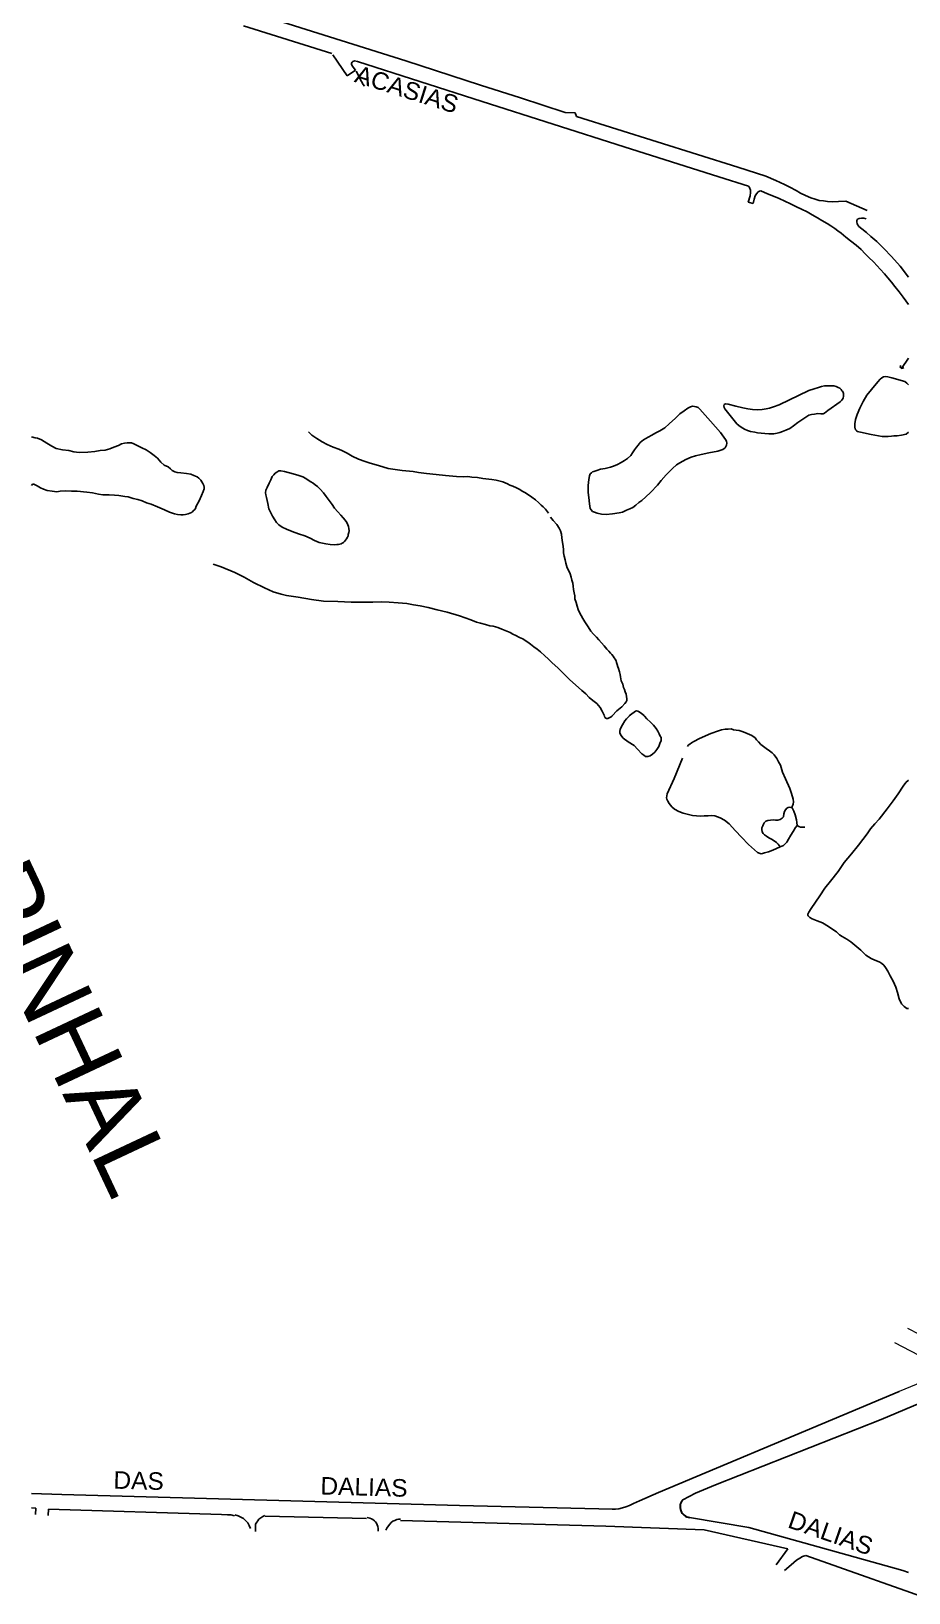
# Model space of a CAD drawing. Header units: millimetres. Extents: x 583 to 26013, y 350 to 21391.
# Drawn here: x 11091 to 11591, y 15884 to 16774 of the extents above; entities that cross this region are included whole.
import ezdxf

# ---------------------------------------------------------------- set-up
doc = ezdxf.new("R2010")
doc.units = ezdxf.units.MM
for name, color, linetype in [('105-QUADRAS_ESTRADAS', 80, 'Continuous'), ('110-CERCA_DE_ARAME', 10, 'Continuous'), ('145-', 130, 'Continuous'), ('RIOS', 140, 'Continuous')]:
    doc.layers.add(name, color=color, linetype=linetype)
doc.styles.add('EU', font='arial.ttf', dxfattribs={"height": 10})

msp = doc.modelspace()

# ---------------------------------------------------------------- linework, layer by layer
at = {"color": 0, "linetype": 'Continuous', "lineweight": 20}
for p, q in [((11613.77806, 16010.42658), (11583.20738, 16026.58545)), ((11626.79798, 16015.86613), (11590.65323, 16034.70193))]:
    msp.add_line(p, q, dxfattribs=at)
at = {"color": 0, "linetype": 'Continuous', "lineweight": 30}
msp.add_arc((11466.89984, 15932.9908), 6.01683, 138.18469799, 264.42686926, dxfattribs=at)
at = {"layer": '105-QUADRAS_ESTRADAS', "color": 0, "linetype": 'Continuous'}
for p, q in [((11271.11551, 16749.00241), (11263.01551, 16760.80241)), ((11274.01551, 16756.70241), (11273.71551, 16756.20241)), ((11274.41551, 16757.10241), (11274.01551, 16756.70241)), ((11274.91551, 16757.30241), (11274.41551, 16757.10241)), ((11275.31551, 16757.50241), (11274.91551, 16757.30241)), ((11277.01551, 16757.10241), (11275.31551, 16757.50241)), ((11275.91551, 16752.10241), (11271.11551, 16749.00241)), ((11273.71551, 16755.50241), (11273.71551, 16756.20241)), ((11274.11551, 16754.70241), (11273.71551, 16755.50241)), ((11275.91551, 16752.10241), (11274.11551, 16754.70241)), ((11279.41551, 16745.60241), (11276.31551, 16751.50241)), ((11280.21551, 16743.90241), (11279.41551, 16745.60241)), ((11281.01551, 16743.00241), (11280.21551, 16743.90241)), ((11369.91551, 16736.40241), (11347.21551, 16743.60241)), ((11395.41551, 16728.00241), (11369.91551, 16736.40241)), ((11401.01551, 16727.90241), (11395.41551, 16728.00241)), ((11401.91551, 16725.80241), (11401.01551, 16727.90241)), ((11483.01551, 16691.40241), (11428.91551, 16708.50241)), ((11499.81551, 16686.00241), (11483.01551, 16691.40241)), ((11500.51551, 16685.20241), (11499.81551, 16686.00241)), ((11501.01551, 16683.70241), (11500.51551, 16685.20241)), ((11500.71551, 16680.40241), (11499.71551, 16676.80241)), ((11502.51551, 16676.10241), (11499.71551, 16676.80241)), ((11501.01551, 16682.30241), (11500.71551, 16680.40241)), ((11501.01551, 16683.70241), (11501.01551, 16682.30241)), ((11503.01551, 16678.60241), (11502.51551, 16676.10241)), ((11503.71551, 16680.50241), (11503.01551, 16678.60241)), ((11504.41551, 16681.70241), (11503.71551, 16680.50241)), ((11505.31551, 16682.80241), (11504.41551, 16681.70241)), ((11506.11551, 16683.20241), (11505.31551, 16682.80241)), ((11506.81551, 16683.30241), (11506.11551, 16683.20241)), ((11733.81551, 16049.90241), (11575.41551, 15982.70241)), ((11093.81551, 15932.30241), (11091.21551, 15932.40241)), ((11091.21551, 15932.00241), (11091.21551, 15932.00241)), ((11093.81551, 15932.30241), (11093.61945, 15928.66018)), ((11101.01551, 15931.70241), (11100.72389, 15928.07218)), ((11199.51551, 15928.60241), (11101.01551, 15931.70241)), ((11202.91551, 15928.50241), (11199.51551, 15928.60241)), ((11204.81551, 15928.40241), (11202.91551, 15928.50241)), ((11207.01551, 15927.90241), (11204.81551, 15928.40241)), ((11209.01551, 15927.90241), (11207.21551, 15928.50241)), ((11210.61551, 15927.20241), (11209.01551, 15927.90241)), ((11212.01551, 15926.30241), (11210.61551, 15927.20241)), ((11213.21551, 15925.20241), (11212.01551, 15926.30241)), ((11214.51551, 15923.80241), (11213.21551, 15925.20241)), ((11215.31551, 15922.40241), (11214.51551, 15923.80241)), ((11216.01551, 15920.70241), (11215.31551, 15922.40241)), ((11219.01551, 15923.10241), (11218.91551, 15921.60241)), ((11218.91551, 15920.30241), (11218.91551, 15921.60241)), ((11219.01551, 15919.00241), (11218.91551, 15920.30241)), ((11219.71551, 15924.20241), (11219.01551, 15923.10241)), ((11220.21551, 15925.00241), (11219.71551, 15924.20241)), ((11220.91551, 15926.00241), (11220.21551, 15925.00241)), ((11221.91551, 15926.80241), (11220.91551, 15926.00241)), ((11223.11551, 15927.50241), (11221.91551, 15926.80241)), ((11224.21551, 15928.10241), (11223.11551, 15927.50241)), ((11282.11551, 15926.40241), (11224.41551, 15927.60241)), ((11284.01551, 15926.50241), (11282.51551, 15926.90241)), ((11285.11551, 15926.20241), (11284.01551, 15926.50241)), ((11285.81551, 15925.80241), (11285.11551, 15926.20241)), ((11286.71551, 15925.10241), (11285.81551, 15925.80241)), ((11287.31551, 15924.40241), (11286.71551, 15925.10241)), ((11287.91551, 15923.70241), (11287.31551, 15924.40241)), ((11288.31551, 15922.80241), (11287.91551, 15923.70241)), ((11288.71551, 15921.70241), (11288.31551, 15922.80241)), ((11288.91551, 15920.60241), (11288.71551, 15921.70241)), ((11288.91551, 15920.60241), (11288.81551, 15919.10241)), ((11293.81551, 15920.80241), (11293.11551, 15919.60241)), ((11294.71551, 15922.10241), (11293.81551, 15920.80241)), ((11295.51551, 15923.20241), (11294.71551, 15922.10241)), ((11296.31551, 15924.10241), (11295.51551, 15923.20241)), ((11297.21551, 15924.80241), (11296.31551, 15924.10241)), ((11298.31551, 15925.30241), (11297.21551, 15924.80241)), ((11299.41551, 15925.70241), (11298.31551, 15925.30241)), ((11300.51551, 15925.90241), (11299.41551, 15925.70241)), ((11301.61551, 15926.00241), (11300.51551, 15925.90241)), ((11418.51551, 15921.90241), (11301.61551, 15925.20241)), ((11527.11551, 15902.50241), (11524.21551, 15900.00241)), ((11529.01551, 15903.80241), (11527.11551, 15902.50241)), ((11530.61551, 15904.60241), (11529.01551, 15903.80241)), ((11532.51551, 15905.20241), (11530.61551, 15904.60241)), ((11630.71551, 15870.60241), (11532.51551, 15905.20241)), ((11524.21551, 15900.00241), (11520.41551, 15896.70241))]:
    msp.add_line(p, q, dxfattribs=at)
at = {"layer": '105-QUADRAS_ESTRADAS', "color": 0, "linetype": 'Continuous', "lineweight": 20}
msp.add_line((11613.77806, 16010.42658), (11585.71551, 15998.70241), dxfattribs=at)
at = {"layer": '110-CERCA_DE_ARAME', "color": 0, "linetype": 'Continuous'}
for p, q in [((11262.51551, 16761.60241), (11212.11551, 16777.40241)), ((11304.61551, 16757.40241), (11224.31551, 16782.80241)), ((11348.11551, 16734.30241), (11277.01551, 16757.10241)), ((11347.21551, 16743.60241), (11304.61551, 16757.40241)), ((11428.91551, 16708.50241), (11348.11551, 16734.30241)), ((11493.81551, 16696.80241), (11401.91551, 16725.80241)), ((11509.71551, 16691.70241), (11493.81551, 16696.80241)), ((11515.51551, 16689.20241), (11509.71551, 16691.70241)), ((11520.31551, 16686.90241), (11515.51551, 16689.20241)), ((11523.41551, 16685.50241), (11520.31551, 16686.90241)), ((11527.01551, 16683.60241), (11523.41551, 16685.50241)), ((11510.71551, 16681.60241), (11506.81551, 16683.30241)), ((11514.11551, 16680.30241), (11510.71551, 16681.60241)), ((11517.41551, 16678.90241), (11514.11551, 16680.30241)), ((11520.61551, 16677.40241), (11517.41551, 16678.90241)), ((11523.81551, 16675.90241), (11520.61551, 16677.40241)), ((11529.51551, 16682.10241), (11527.01551, 16683.60241)), ((11532.31551, 16680.60241), (11529.51551, 16682.10241)), ((11535.41551, 16679.30241), (11532.31551, 16680.60241)), ((11537.81551, 16678.50241), (11535.41551, 16679.30241)), ((11540.21551, 16677.90241), (11537.81551, 16678.50241)), ((11542.61551, 16677.60241), (11540.21551, 16677.90241)), ((11544.91551, 16677.20241), (11542.61551, 16677.60241)), ((11547.81551, 16677.10241), (11544.91551, 16677.20241)), ((11551.21551, 16677.20241), (11547.81551, 16677.10241)), ((11555.31551, 16677.40241), (11551.21551, 16677.20241)), ((11567.41551, 16672.10241), (11555.31551, 16677.40241)), ((11527.21551, 16674.30241), (11523.81551, 16675.90241)), ((11530.11551, 16672.90241), (11527.21551, 16674.30241)), ((11533.21551, 16671.30241), (11530.11551, 16672.90241)), ((11536.21551, 16669.70241), (11533.21551, 16671.30241)), ((11539.11551, 16668.00241), (11536.21551, 16669.70241)), ((11541.71551, 16666.40241), (11539.11551, 16668.00241)), ((11562.91551, 16667.50241), (11561.91551, 16667.10241)), ((11564.31551, 16667.80241), (11562.91551, 16667.50241)), ((11565.61551, 16667.80241), (11564.31551, 16667.80241)), ((11566.91551, 16667.40241), (11565.61551, 16667.80241)), ((11544.61551, 16664.70241), (11541.71551, 16666.40241)), ((11546.71551, 16663.40241), (11544.61551, 16664.70241)), ((11549.01551, 16661.90241), (11546.71551, 16663.40241)), ((11550.81551, 16660.50241), (11549.01551, 16661.90241)), ((11552.61551, 16659.20241), (11550.81551, 16660.50241)), ((11555.31551, 16657.00241), (11552.61551, 16659.20241)), ((11561.91551, 16667.10241), (11561.51551, 16666.50241)), ((11561.51551, 16665.60241), (11561.51551, 16666.50241)), ((11561.81551, 16664.50241), (11561.51551, 16665.60241)), ((11562.71551, 16663.10241), (11561.81551, 16664.50241)), ((11564.41551, 16661.60241), (11562.71551, 16663.10241)), ((11567.01551, 16659.50241), (11564.41551, 16661.60241)), ((11569.51551, 16657.40241), (11567.01551, 16659.50241)), ((11558.01551, 16654.90241), (11555.31551, 16657.00241)), ((11561.11551, 16652.30241), (11558.01551, 16654.90241)), ((11564.01551, 16649.80241), (11561.11551, 16652.30241)), ((11566.41551, 16647.50241), (11564.01551, 16649.80241)), ((11572.91551, 16654.40241), (11569.51551, 16657.40241)), ((11576.91551, 16650.50241), (11572.91551, 16654.40241)), ((11581.31551, 16645.90241), (11576.91551, 16650.50241)), ((11568.41551, 16645.40241), (11566.41551, 16647.50241)), ((11571.01551, 16642.80241), (11568.41551, 16645.40241)), ((11573.21551, 16640.50241), (11571.01551, 16642.80241)), ((11586.21551, 16640.30241), (11581.31551, 16645.90241)), ((11574.91551, 16638.70241), (11573.21551, 16640.50241)), ((11577.31551, 16636.00241), (11574.91551, 16638.70241)), ((11579.21551, 16633.80241), (11577.31551, 16636.00241)), ((11581.41551, 16631.30241), (11579.21551, 16633.80241)), ((11591.11551, 16634.20241), (11586.21551, 16640.30241)), ((11583.31551, 16628.80241), (11581.41551, 16631.30241)), ((11585.71551, 16625.80241), (11583.31551, 16628.80241)), ((11588.01551, 16622.80241), (11585.71551, 16625.80241)), ((11591.11551, 16618.60241), (11588.01551, 16622.80241)), ((11585.71551, 15998.70241), (11553.61551, 15985.30241)), ((11553.61551, 15985.30241), (11448.61551, 15941.20241)), ((11575.41551, 15982.70241), (11481.11551, 15945.50241)), ((11108.61551, 15940.10241), (11091.21551, 15940.60241)), ((11335.21551, 15933.80241), (11108.61551, 15940.10241)), ((11448.61551, 15941.20241), (11437.81551, 15936.50241)), ((11469.71551, 15940.70241), (11462.41551, 15937.00241)), ((11481.11551, 15945.50241), (11469.71551, 15940.70241)), ((11414.61551, 15931.90241), (11335.21551, 15933.80241)), ((11422.21551, 15931.60241), (11414.61551, 15931.90241)), ((11424.11551, 15931.70241), (11422.21551, 15931.60241)), ((11425.91551, 15931.90241), (11424.11551, 15931.70241)), ((11428.01551, 15932.40241), (11425.91551, 15931.90241)), ((11429.91551, 15933.00241), (11428.01551, 15932.40241)), ((11432.01551, 15933.80241), (11429.91551, 15933.00241)), ((11434.41551, 15934.90241), (11432.01551, 15933.80241)), ((11437.81551, 15936.50241), (11434.41551, 15934.90241)), ((11474.61551, 15919.80241), (11418.51551, 15921.90241)), ((11500.11551, 15921.30241), (11466.31551, 15927.00241)), ((11522.31551, 15909.00241), (11474.61551, 15919.80241)), ((11555.91551, 15905.60241), (11500.11551, 15921.30241)), ((11522.31551, 15909.00241), (11515.59794, 15900.0217)), ((11587.71551, 15896.70241), (11555.91551, 15905.60241)), ((11591.11551, 15895.50241), (11587.71551, 15896.70241))]:
    msp.add_line(p, q, dxfattribs=at)
at = {"layer": '145-', "color": 0, "linetype": 'Continuous'}
for p, q in [((11591.11551, 16588.00241), (11587.11551, 16582.00241)), ((11586.71551, 16583.80241), (11586.31551, 16583.20241)), ((11586.51551, 16582.60241), (11586.31551, 16583.20241)), ((11587.11551, 16582.00241), (11586.51551, 16582.60241)), ((11587.81551, 16582.20241), (11587.11551, 16582.00241)), ((11588.41551, 16582.70241), (11587.81551, 16582.20241)), ((11534.31551, 16569.50241), (11517.31551, 16561.30241)), ((11537.31551, 16570.40241), (11534.31551, 16569.50241)), ((11539.81551, 16571.20241), (11537.31551, 16570.40241)), ((11541.51551, 16571.80241), (11539.81551, 16571.20241)), ((11543.11551, 16572.10241), (11541.51551, 16571.80241)), ((11545.11551, 16572.20241), (11543.11551, 16572.10241)), ((11547.01551, 16572.10241), (11545.11551, 16572.20241)), ((11548.51551, 16572.10241), (11547.01551, 16572.10241)), ((11549.81551, 16571.80241), (11548.51551, 16572.10241)), ((11551.01551, 16571.30241), (11549.81551, 16571.80241)), ((11551.91551, 16570.80241), (11551.01551, 16571.30241)), ((11552.61551, 16570.10241), (11551.91551, 16570.80241)), ((11553.11551, 16569.40241), (11552.61551, 16570.10241)), ((11553.51551, 16568.90241), (11553.11551, 16569.40241)), ((11569.91551, 16570.10241), (11567.31551, 16566.80241)), ((11573.61551, 16574.50241), (11569.91551, 16570.10241)), ((11574.91551, 16576.00241), (11573.61551, 16574.50241)), ((11575.81551, 16576.80241), (11574.91551, 16576.00241)), ((11576.71551, 16577.20241), (11575.81551, 16576.80241)), ((11578.01551, 16577.40241), (11576.71551, 16577.20241)), ((11579.21551, 16577.20241), (11578.01551, 16577.40241)), ((11581.51551, 16576.70241), (11579.21551, 16577.20241)), ((11588.91551, 16574.60241), (11581.51551, 16576.70241)), ((11590.11551, 16573.70241), (11588.91551, 16574.60241)), ((11591.11551, 16572.80241), (11590.11551, 16573.70241)), ((11468.01551, 16560.50241), (11466.71551, 16560.20241)), ((11469.01551, 16560.40241), (11468.01551, 16560.50241)), ((11485.91551, 16561.50241), (11485.81551, 16560.80241)), ((11485.91551, 16559.90241), (11485.81551, 16560.80241)), ((11486.31551, 16561.80241), (11485.91551, 16561.50241)), ((11487.01551, 16561.90241), (11486.31551, 16561.80241)), ((11488.21551, 16561.80241), (11487.01551, 16561.90241)), ((11492.71551, 16560.50241), (11488.21551, 16561.80241)), ((11496.71551, 16559.60241), (11492.71551, 16560.50241)), ((11517.31551, 16561.30241), (11514.01551, 16560.10241)), ((11552.01551, 16563.10241), (11545.11551, 16558.10241)), ((11552.81551, 16563.80241), (11552.01551, 16563.10241)), ((11553.41551, 16564.50241), (11552.81551, 16563.80241)), ((11553.81551, 16565.20241), (11553.41551, 16564.50241)), ((11553.71551, 16568.30241), (11553.51551, 16568.90241)), ((11554.01551, 16567.70241), (11553.71551, 16568.30241)), ((11554.01551, 16566.20241), (11553.81551, 16565.20241)), ((11554.01551, 16566.20241), (11554.01551, 16567.70241)), ((11565.21551, 16563.30241), (11563.21551, 16559.50241)), ((11567.31551, 16566.80241), (11565.21551, 16563.30241)), ((11458.31551, 16553.70241), (11454.71551, 16550.50241)), ((11460.81551, 16556.20241), (11458.31551, 16553.70241)), ((11463.11551, 16557.90241), (11460.81551, 16556.20241)), ((11465.21551, 16559.50241), (11463.11551, 16557.90241)), ((11466.71551, 16560.20241), (11465.21551, 16559.50241)), ((11470.01551, 16560.20241), (11469.01551, 16560.40241)), ((11471.11551, 16559.80241), (11470.01551, 16560.20241)), ((11472.21551, 16558.90241), (11471.11551, 16559.80241)), ((11478.11551, 16552.00241), (11472.21551, 16558.90241)), ((11483.81551, 16545.60241), (11478.11551, 16552.00241)), ((11486.41551, 16559.10241), (11485.91551, 16559.90241)), ((11493.21551, 16550.40241), (11486.41551, 16559.10241)), ((11499.51551, 16559.00241), (11496.71551, 16559.60241)), ((11502.21551, 16558.60241), (11499.51551, 16559.00241)), ((11504.81551, 16558.50241), (11502.21551, 16558.60241)), ((11507.61551, 16558.70241), (11504.81551, 16558.50241)), ((11509.91551, 16559.00241), (11507.61551, 16558.70241)), ((11511.81551, 16559.40241), (11509.91551, 16559.00241)), ((11514.01551, 16560.10241), (11511.81551, 16559.40241)), ((11532.01551, 16553.90241), (11528.01551, 16551.20241)), ((11534.31551, 16555.40241), (11532.01551, 16553.90241)), ((11535.71551, 16555.80241), (11534.31551, 16555.40241)), ((11537.41551, 16556.10241), (11535.71551, 16555.80241)), ((11539.31551, 16556.30241), (11537.41551, 16556.10241)), ((11541.11551, 16556.20241), (11539.31551, 16556.30241)), ((11542.41551, 16556.20241), (11541.11551, 16556.20241)), ((11543.21551, 16556.60241), (11542.41551, 16556.20241)), ((11545.11551, 16558.10241), (11543.21551, 16556.60241)), ((11560.81551, 16552.90241), (11560.41551, 16550.50241)), ((11561.71551, 16555.80241), (11560.81551, 16552.90241)), ((11563.21551, 16559.50241), (11561.71551, 16555.80241)), ((11091.21551, 16543.10241), (11091.21551, 16543.10241)), ((11093.31551, 16542.50241), (11091.21551, 16543.00241)), ((11251.11551, 16544.00241), (11249.11551, 16545.90241)), ((11253.81551, 16542.20241), (11251.11551, 16544.00241)), ((11442.61551, 16542.80241), (11440.11551, 16541.30241)), ((11444.81551, 16544.00241), (11442.61551, 16542.80241)), ((11447.01551, 16545.40241), (11444.81551, 16544.00241)), ((11449.41551, 16546.50241), (11447.01551, 16545.40241)), ((11452.21551, 16548.20241), (11449.41551, 16546.50241)), ((11454.71551, 16550.50241), (11452.21551, 16548.20241)), ((11486.81551, 16541.50241), (11483.81551, 16545.60241)), ((11494.31551, 16549.50241), (11493.21551, 16550.40241)), ((11495.71551, 16548.50241), (11494.31551, 16549.50241)), ((11497.51551, 16547.40241), (11495.71551, 16548.50241)), ((11499.21551, 16546.70241), (11497.51551, 16547.40241)), ((11500.91551, 16546.10241), (11499.21551, 16546.70241)), ((11503.41551, 16545.80241), (11500.91551, 16546.10241)), ((11505.01551, 16545.30241), (11503.41551, 16545.80241)), ((11507.11551, 16545.20241), (11505.01551, 16545.30241)), ((11509.21551, 16544.90241), (11507.11551, 16545.20241)), ((11511.51551, 16544.70241), (11509.21551, 16544.90241)), ((11514.31551, 16544.80241), (11511.51551, 16544.70241)), ((11516.21551, 16545.10241), (11514.31551, 16544.80241)), ((11517.71551, 16545.60241), (11516.21551, 16545.10241)), ((11519.21551, 16546.10241), (11517.71551, 16545.60241)), ((11521.11551, 16546.80241), (11519.21551, 16546.10241)), ((11523.31551, 16547.90241), (11521.11551, 16546.80241)), ((11525.41551, 16549.30241), (11523.31551, 16547.90241)), ((11528.01551, 16551.20241), (11525.41551, 16549.30241)), ((11560.41551, 16548.70241), (11560.41551, 16550.50241)), ((11560.61551, 16547.40241), (11560.41551, 16548.70241)), ((11561.11551, 16546.80241), (11560.61551, 16547.40241)), ((11561.81551, 16546.20241), (11561.11551, 16546.80241)), ((11563.61551, 16545.70241), (11561.81551, 16546.20241)), ((11569.81551, 16544.40241), (11563.61551, 16545.70241)), ((11576.01551, 16543.30241), (11569.81551, 16544.40241)), ((11579.41551, 16543.20241), (11576.01551, 16543.30241)), ((11581.41551, 16543.50241), (11579.41551, 16543.20241)), ((11582.71551, 16543.70241), (11581.41551, 16543.50241)), ((11584.51551, 16543.70241), (11582.71551, 16543.70241)), ((11587.11551, 16544.10241), (11584.51551, 16543.70241)), ((11589.61551, 16544.60241), (11587.11551, 16544.10241)), ((11591.11551, 16545.70241), (11589.61551, 16544.60241)), ((11094.81551, 16542.40241), (11093.31551, 16542.50241)), ((11096.91551, 16541.30241), (11094.81551, 16542.40241)), ((11100.01551, 16539.50241), (11096.91551, 16541.30241)), ((11102.81551, 16537.70241), (11100.01551, 16539.50241)), ((11105.31551, 16536.50241), (11102.81551, 16537.70241)), ((11108.91551, 16535.70241), (11105.31551, 16536.50241)), ((11112.51551, 16535.20241), (11108.91551, 16535.70241)), ((11115.51551, 16534.50241), (11112.51551, 16535.20241)), ((11118.51551, 16534.20241), (11115.51551, 16534.50241)), ((11123.41551, 16534.40241), (11118.51551, 16534.20241)), ((11127.41551, 16534.80241), (11123.41551, 16534.40241)), ((11130.51551, 16535.20241), (11127.41551, 16534.80241)), ((11133.21551, 16535.50241), (11130.51551, 16535.20241)), ((11136.01551, 16536.30241), (11133.21551, 16535.50241)), ((11138.31551, 16537.20241), (11136.01551, 16536.30241)), ((11140.81551, 16538.20241), (11138.31551, 16537.20241)), ((11142.61551, 16539.00241), (11140.81551, 16538.20241)), ((11144.21551, 16539.40241), (11142.61551, 16539.00241)), ((11145.81551, 16539.60241), (11144.21551, 16539.40241)), ((11145.81551, 16539.60241), (11148.21551, 16539.60241)), ((11149.61551, 16539.00241), (11148.21551, 16539.60241)), ((11151.21551, 16538.40241), (11149.61551, 16539.00241)), ((11154.21551, 16536.90241), (11151.21551, 16538.40241)), ((11156.71551, 16535.70241), (11154.21551, 16536.90241)), ((11158.91551, 16534.20241), (11156.71551, 16535.70241)), ((11161.11551, 16532.50241), (11158.91551, 16534.20241)), ((11256.91551, 16540.30241), (11253.81551, 16542.20241)), ((11259.71551, 16538.70241), (11256.91551, 16540.30241)), ((11263.11551, 16537.20241), (11259.71551, 16538.70241)), ((11266.41551, 16536.10241), (11263.11551, 16537.20241)), ((11268.51551, 16535.10241), (11266.41551, 16536.10241)), ((11271.11551, 16533.70241), (11268.51551, 16535.10241)), ((11274.01551, 16532.10241), (11271.11551, 16533.70241)), ((11433.81551, 16533.90241), (11432.71551, 16532.40241)), ((11434.91551, 16535.70241), (11433.81551, 16533.90241)), ((11436.01551, 16537.20241), (11434.91551, 16535.70241)), ((11437.01551, 16538.40241), (11436.01551, 16537.20241)), ((11438.21551, 16539.80241), (11437.01551, 16538.40241)), ((11440.11551, 16541.30241), (11438.21551, 16539.80241)), ((11477.31551, 16533.90241), (11472.91551, 16533.00241)), ((11482.41551, 16535.00241), (11477.31551, 16533.90241)), ((11484.11551, 16535.40241), (11482.41551, 16535.00241)), ((11485.31551, 16535.80241), (11484.11551, 16535.40241)), ((11485.91551, 16536.40241), (11485.31551, 16535.80241)), ((11486.51551, 16536.80241), (11485.91551, 16536.40241)), ((11487.01551, 16537.50241), (11486.51551, 16536.80241)), ((11487.31551, 16540.60241), (11486.81551, 16541.50241)), ((11487.31551, 16538.40241), (11487.01551, 16537.50241)), ((11487.41551, 16539.50241), (11487.31551, 16540.60241)), ((11487.41551, 16539.50241), (11487.31551, 16538.40241)), ((11163.11551, 16531.00241), (11161.11551, 16532.50241)), ((11165.01551, 16528.70241), (11163.11551, 16531.00241)), ((11166.81551, 16526.90241), (11165.01551, 16528.70241)), ((11169.21551, 16525.90241), (11166.81551, 16526.90241)), ((11170.41551, 16524.80241), (11169.21551, 16525.90241)), ((11171.51551, 16523.90241), (11170.41551, 16524.80241)), ((11277.61551, 16530.40241), (11274.01551, 16532.10241)), ((11281.41551, 16529.00241), (11277.61551, 16530.40241)), ((11284.31551, 16528.00241), (11281.41551, 16529.00241)), ((11287.71551, 16527.10241), (11284.31551, 16528.00241)), ((11291.51551, 16526.00241), (11287.71551, 16527.10241)), ((11294.61551, 16525.10241), (11291.51551, 16526.00241)), ((11298.61551, 16524.50241), (11294.61551, 16525.10241)), ((11418.11551, 16525.10241), (11415.61551, 16524.60241)), ((11421.21551, 16525.80241), (11418.11551, 16525.10241)), ((11423.01551, 16526.40241), (11421.21551, 16525.80241)), ((11425.21551, 16527.40241), (11423.01551, 16526.40241)), ((11427.31551, 16528.50241), (11425.21551, 16527.40241)), ((11429.11551, 16529.50241), (11427.31551, 16528.50241)), ((11430.91551, 16530.70241), (11429.11551, 16529.50241)), ((11432.71551, 16532.40241), (11430.91551, 16530.70241)), ((11456.51551, 16525.00241), (11453.01551, 16521.40241)), ((11458.91551, 16527.10241), (11456.51551, 16525.00241)), ((11460.81551, 16528.30241), (11458.91551, 16527.10241)), ((11462.41551, 16529.30241), (11460.81551, 16528.30241)), ((11464.21551, 16530.20241), (11462.41551, 16529.30241)), ((11467.11551, 16531.40241), (11464.21551, 16530.20241)), ((11469.61551, 16532.20241), (11467.11551, 16531.40241)), ((11472.91551, 16533.00241), (11469.61551, 16532.20241)), ((11091.91551, 16516.00241), (11091.21551, 16515.30241)), ((11092.61551, 16516.00241), (11091.91551, 16516.00241)), ((11093.41551, 16515.70241), (11092.61551, 16516.00241)), ((11172.91551, 16523.20241), (11171.51551, 16523.90241)), ((11174.21551, 16522.80241), (11172.91551, 16523.20241)), ((11176.41551, 16522.60241), (11174.21551, 16522.80241)), ((11179.61551, 16522.20241), (11176.41551, 16522.60241)), ((11182.01551, 16521.80241), (11179.61551, 16522.20241)), ((11183.81551, 16521.10241), (11182.01551, 16521.80241)), ((11185.61551, 16520.20241), (11183.81551, 16521.10241)), ((11186.61551, 16519.50241), (11185.61551, 16520.20241)), ((11187.81551, 16518.40241), (11186.61551, 16519.50241)), ((11188.31551, 16517.50241), (11187.81551, 16518.40241)), ((11189.01551, 16516.40241), (11188.31551, 16517.50241)), ((11189.41551, 16515.30241), (11189.01551, 16516.40241)), ((11226.81551, 16516.60241), (11225.61551, 16514.20241)), ((11227.71551, 16518.60241), (11226.81551, 16516.60241)), ((11228.51551, 16520.50241), (11227.71551, 16518.60241)), ((11229.41551, 16521.50241), (11228.51551, 16520.50241)), ((11230.21551, 16522.40241), (11229.41551, 16521.50241)), ((11231.01551, 16523.00241), (11230.21551, 16522.40241)), ((11231.61551, 16523.40241), (11231.01551, 16523.00241)), ((11232.31551, 16523.70241), (11231.61551, 16523.40241)), ((11233.41551, 16523.70241), (11232.31551, 16523.70241)), ((11235.41551, 16523.40241), (11233.41551, 16523.70241)), ((11240.31551, 16521.90241), (11235.41551, 16523.40241)), ((11243.61551, 16521.10241), (11240.31551, 16521.90241)), ((11245.91551, 16520.20241), (11243.61551, 16521.10241)), ((11247.71551, 16519.30241), (11245.91551, 16520.20241)), ((11249.01551, 16518.40241), (11247.71551, 16519.30241)), ((11250.41551, 16517.50241), (11249.01551, 16518.40241)), ((11251.71551, 16516.70241), (11250.41551, 16517.50241)), ((11252.91551, 16515.80241), (11251.71551, 16516.70241)), ((11302.51551, 16523.80241), (11298.61551, 16524.50241)), ((11308.81551, 16523.30241), (11302.51551, 16523.80241)), ((11311.81551, 16522.70241), (11308.81551, 16523.30241)), ((11316.31551, 16522.20241), (11311.81551, 16522.70241)), ((11321.81551, 16521.70241), (11316.31551, 16522.20241)), ((11327.11551, 16521.00241), (11321.81551, 16521.70241)), ((11333.51551, 16520.50241), (11327.11551, 16521.00241)), ((11337.31551, 16520.30241), (11333.51551, 16520.50241)), ((11340.01551, 16520.40241), (11337.31551, 16520.30241)), ((11342.11551, 16520.00241), (11340.01551, 16520.40241)), ((11345.41551, 16519.80241), (11342.11551, 16520.00241)), ((11348.41551, 16519.40241), (11345.41551, 16519.80241)), ((11353.51551, 16518.80241), (11348.41551, 16519.40241)), ((11356.01551, 16518.30241), (11353.51551, 16518.80241)), ((11358.31551, 16517.80241), (11356.01551, 16518.30241)), ((11359.81551, 16517.40241), (11358.31551, 16517.80241)), ((11361.11551, 16516.90241), (11359.81551, 16517.40241)), ((11362.51551, 16516.30241), (11361.11551, 16516.90241)), ((11363.91551, 16515.60241), (11362.51551, 16516.30241)), ((11408.91551, 16518.70241), (11408.51551, 16515.30241)), ((11409.31551, 16520.90241), (11408.91551, 16518.70241)), ((11409.71551, 16522.00241), (11409.31551, 16520.90241)), ((11410.31551, 16522.60241), (11409.71551, 16522.00241)), ((11410.91551, 16523.10241), (11410.31551, 16522.60241)), ((11411.71551, 16523.40241), (11410.91551, 16523.10241)), ((11413.41551, 16523.90241), (11411.71551, 16523.40241)), ((11415.61551, 16524.60241), (11413.41551, 16523.90241)), ((11450.01551, 16518.10241), (11447.91551, 16515.50241)), ((11453.01551, 16521.40241), (11450.01551, 16518.10241)), ((11091.21551, 16515.40241), (11091.21551, 16515.40241)), ((11094.51551, 16515.10241), (11093.41551, 16515.70241)), ((11096.41551, 16514.00241), (11094.51551, 16515.10241)), ((11098.21551, 16513.20241), (11096.41551, 16514.00241)), ((11100.31551, 16512.50241), (11098.21551, 16513.20241)), ((11103.01551, 16512.10241), (11100.31551, 16512.50241)), ((11105.81551, 16511.80241), (11103.01551, 16512.10241)), ((11107.61551, 16512.10241), (11105.81551, 16511.80241)), ((11110.51551, 16512.20241), (11107.61551, 16512.10241)), ((11114.11551, 16512.10241), (11110.51551, 16512.20241)), ((11117.41551, 16512.10241), (11114.11551, 16512.10241)), ((11122.91551, 16511.50241), (11117.41551, 16512.10241)), ((11126.11551, 16511.10241), (11122.91551, 16511.50241)), ((11129.51551, 16510.40241), (11126.11551, 16511.10241)), ((11132.01551, 16510.10241), (11129.51551, 16510.40241)), ((11135.61551, 16510.00241), (11132.01551, 16510.10241)), ((11138.61551, 16509.90241), (11135.61551, 16510.00241)), ((11141.11551, 16509.70241), (11138.61551, 16509.90241)), ((11144.51551, 16509.10241), (11141.11551, 16509.70241)), ((11146.41551, 16508.80241), (11144.51551, 16509.10241)), ((11149.31551, 16508.00241), (11146.41551, 16508.80241)), ((11151.81551, 16507.30241), (11149.31551, 16508.00241)), ((11154.41551, 16506.50241), (11151.81551, 16507.30241)), ((11188.21551, 16509.60241), (11186.91551, 16506.50241)), ((11189.21551, 16512.00241), (11188.21551, 16509.60241)), ((11189.61551, 16513.40241), (11189.21551, 16512.00241)), ((11189.61551, 16514.30241), (11189.41551, 16515.30241)), ((11189.61551, 16514.30241), (11189.61551, 16513.40241)), ((11224.91551, 16512.60241), (11224.71551, 16511.20241)), ((11224.81551, 16510.00241), (11224.71551, 16511.20241)), ((11225.21551, 16508.50241), (11224.81551, 16510.00241)), ((11225.61551, 16514.20241), (11224.91551, 16512.60241)), ((11225.61551, 16506.80241), (11225.21551, 16508.50241)), ((11254.21551, 16514.70241), (11252.91551, 16515.80241)), ((11255.71551, 16513.20241), (11254.21551, 16514.70241)), ((11257.61551, 16511.10241), (11255.71551, 16513.20241)), ((11259.11551, 16509.00241), (11257.61551, 16511.10241)), ((11260.91551, 16506.80241), (11259.11551, 16509.00241)), ((11365.61551, 16514.90241), (11363.91551, 16515.60241)), ((11367.61551, 16514.00241), (11365.61551, 16514.90241)), ((11369.51551, 16513.10241), (11367.61551, 16514.00241)), ((11370.81551, 16512.10241), (11369.51551, 16513.10241)), ((11372.31551, 16511.30241), (11370.81551, 16512.10241)), ((11373.91551, 16510.30241), (11372.31551, 16511.30241)), ((11376.41551, 16508.60241), (11373.91551, 16510.30241)), ((11378.51551, 16507.10241), (11376.41551, 16508.60241)), ((11380.11551, 16505.60241), (11378.51551, 16507.10241)), ((11408.51551, 16511.30241), (11408.51551, 16515.30241)), ((11408.81551, 16508.50241), (11408.51551, 16511.30241)), ((11409.31551, 16504.80241), (11408.81551, 16508.50241)), ((11441.41551, 16508.90241), (11439.11551, 16506.80241)), ((11444.01551, 16511.30241), (11441.41551, 16508.90241)), ((11447.91551, 16515.50241), (11444.01551, 16511.30241)), ((11156.81551, 16505.50241), (11154.41551, 16506.50241)), ((11159.41551, 16504.70241), (11156.81551, 16505.50241)), ((11163.01551, 16503.10241), (11159.41551, 16504.70241)), ((11167.01551, 16501.40241), (11163.01551, 16503.10241)), ((11170.01551, 16500.20241), (11167.01551, 16501.40241)), ((11172.81551, 16499.10241), (11170.01551, 16500.20241)), ((11174.51551, 16498.80241), (11172.81551, 16499.10241)), ((11176.31551, 16498.70241), (11174.51551, 16498.80241)), ((11177.81551, 16498.70241), (11176.31551, 16498.70241)), ((11179.01551, 16498.80241), (11177.81551, 16498.70241)), ((11180.51551, 16499.20241), (11179.01551, 16498.80241)), ((11181.61551, 16499.60241), (11180.51551, 16499.20241)), ((11182.41551, 16500.00241), (11181.61551, 16499.60241)), ((11183.01551, 16500.40241), (11182.41551, 16500.00241)), ((11183.51551, 16500.90241), (11183.01551, 16500.40241)), ((11184.11551, 16501.50241), (11183.51551, 16500.90241)), ((11184.71551, 16502.30241), (11184.11551, 16501.50241)), ((11185.21551, 16503.50241), (11184.71551, 16502.30241)), ((11186.91551, 16506.50241), (11185.21551, 16503.50241)), ((11225.91551, 16505.00241), (11225.61551, 16506.80241)), ((11226.51551, 16502.10241), (11225.91551, 16505.00241)), ((11227.41551, 16500.20241), (11226.51551, 16502.10241)), ((11228.61551, 16497.80241), (11227.41551, 16500.20241)), ((11262.61551, 16504.50241), (11260.91551, 16506.80241)), ((11264.01551, 16502.50241), (11262.61551, 16504.50241)), ((11265.91551, 16500.30241), (11264.01551, 16502.50241)), ((11267.61551, 16498.50241), (11265.91551, 16500.30241)), ((11268.91551, 16496.90241), (11267.61551, 16498.50241)), ((11381.71551, 16504.10241), (11380.11551, 16505.60241)), ((11382.91551, 16503.20241), (11381.71551, 16504.10241)), ((11384.21551, 16501.80241), (11382.91551, 16503.20241)), ((11385.91551, 16499.50241), (11384.21551, 16501.80241)), ((11409.71551, 16502.30241), (11409.31551, 16504.80241)), ((11410.21551, 16501.40241), (11409.71551, 16502.30241)), ((11411.01551, 16500.60241), (11410.21551, 16501.40241)), ((11412.11551, 16500.10241), (11411.01551, 16500.60241)), ((11413.61551, 16499.50241), (11412.11551, 16500.10241)), ((11416.11551, 16498.90241), (11413.61551, 16499.50241)), ((11418.81551, 16498.80241), (11416.11551, 16498.90241)), ((11422.41551, 16499.20241), (11418.81551, 16498.80241)), ((11426.11551, 16499.70241), (11422.41551, 16499.20241)), ((11428.01551, 16500.10241), (11426.11551, 16499.70241)), ((11430.31551, 16501.20241), (11428.01551, 16500.10241)), ((11432.31551, 16502.10241), (11430.31551, 16501.20241)), ((11434.01551, 16502.80241), (11432.31551, 16502.10241)), ((11435.71551, 16504.20241), (11434.01551, 16502.80241)), ((11437.41551, 16505.70241), (11435.71551, 16504.20241)), ((11439.11551, 16506.80241), (11437.41551, 16505.70241)), ((11230.01551, 16495.70241), (11228.61551, 16497.80241)), ((11230.91551, 16494.30241), (11230.01551, 16495.70241)), ((11232.21551, 16493.00241), (11230.91551, 16494.30241)), ((11234.11551, 16491.60241), (11232.21551, 16493.00241)), ((11236.51551, 16490.50241), (11234.11551, 16491.60241)), ((11239.91551, 16489.10241), (11236.51551, 16490.50241)), ((11270.01551, 16495.50241), (11268.91551, 16496.90241)), ((11271.01551, 16494.20241), (11270.01551, 16495.50241)), ((11271.51551, 16493.00241), (11271.01551, 16494.20241)), ((11271.91551, 16491.90241), (11271.51551, 16493.00241)), ((11272.21551, 16490.80241), (11271.91551, 16491.90241)), ((11272.31551, 16489.50241), (11272.11551, 16488.50241)), ((11272.31551, 16489.50241), (11272.21551, 16490.80241)), ((11388.61551, 16495.30241), (11387.01551, 16497.30241)), ((11390.61551, 16493.10241), (11388.61551, 16495.30241)), ((11391.91551, 16491.10241), (11390.61551, 16493.10241)), ((11392.71551, 16489.50241), (11391.91551, 16491.10241)), ((11393.31551, 16487.60241), (11392.71551, 16489.50241)), ((11243.41551, 16487.80241), (11239.91551, 16489.10241)), ((11247.01551, 16486.60241), (11243.41551, 16487.80241)), ((11250.01551, 16485.30241), (11247.01551, 16486.60241)), ((11252.51551, 16484.00241), (11250.01551, 16485.30241)), ((11255.21551, 16482.90241), (11252.51551, 16484.00241)), ((11257.11551, 16482.50241), (11255.21551, 16482.90241)), ((11259.01551, 16482.00241), (11257.11551, 16482.50241)), ((11261.51551, 16481.70241), (11259.01551, 16482.00241)), ((11263.71551, 16481.50241), (11261.51551, 16481.70241)), ((11265.31551, 16481.60241), (11263.71551, 16481.50241)), ((11266.21551, 16481.70241), (11265.31551, 16481.60241)), ((11267.01551, 16481.80241), (11266.21551, 16481.70241)), ((11267.71551, 16482.00241), (11267.01551, 16481.80241)), ((11268.41551, 16482.40241), (11267.71551, 16482.00241)), ((11269.01551, 16482.90241), (11268.41551, 16482.40241)), ((11269.61551, 16483.40241), (11269.01551, 16482.90241)), ((11270.31551, 16484.20241), (11269.61551, 16483.40241)), ((11270.81551, 16485.00241), (11270.31551, 16484.20241)), ((11271.31551, 16485.80241), (11270.81551, 16485.00241)), ((11271.71551, 16486.70241), (11271.31551, 16485.80241)), ((11271.81551, 16487.30241), (11271.71551, 16486.70241)), ((11272.11551, 16488.50241), (11271.81551, 16487.30241)), ((11393.51551, 16485.40241), (11393.31551, 16487.60241)), ((11393.91551, 16482.90241), (11393.51551, 16485.40241)), ((11394.21551, 16480.80241), (11393.91551, 16482.90241)), ((11394.41551, 16478.70241), (11394.21551, 16480.80241)), ((11394.51551, 16477.00241), (11394.41551, 16478.70241)), ((11394.91551, 16475.10241), (11394.51551, 16477.00241)), ((11395.41551, 16473.00241), (11394.91551, 16475.10241)), ((11395.81551, 16471.10241), (11395.41551, 16473.00241)), ((11199.41551, 16468.90241), (11194.81551, 16470.40241)), ((11207.21551, 16465.80241), (11199.41551, 16468.90241)), ((11212.51551, 16463.10241), (11207.21551, 16465.80241)), ((11217.71551, 16460.00241), (11212.51551, 16463.10241)), ((11396.61551, 16468.40241), (11395.81551, 16471.10241)), ((11397.41551, 16466.70241), (11396.61551, 16468.40241)), ((11398.21551, 16464.90241), (11397.41551, 16466.70241)), ((11398.81551, 16463.00241), (11398.21551, 16464.90241)), ((11399.21551, 16461.40241), (11398.81551, 16463.00241)), ((11224.11551, 16456.90241), (11217.71551, 16460.00241)), ((11229.01551, 16454.70241), (11224.11551, 16456.90241)), ((11233.61551, 16453.40241), (11229.01551, 16454.70241)), ((11399.71551, 16459.60241), (11399.21551, 16461.40241)), ((11399.91551, 16457.90241), (11399.71551, 16459.60241)), ((11400.11551, 16456.00241), (11399.91551, 16457.90241)), ((11400.51551, 16454.10241), (11400.11551, 16456.00241)), ((11400.81551, 16452.50241), (11400.51551, 16454.10241)), ((11236.51551, 16452.70241), (11233.61551, 16453.40241)), ((11243.21551, 16451.70241), (11236.51551, 16452.70241)), ((11250.91551, 16450.40241), (11243.21551, 16451.70241)), ((11257.61551, 16449.40241), (11250.91551, 16450.40241)), ((11265.81551, 16449.20241), (11257.61551, 16449.40241)), ((11273.51551, 16448.90241), (11265.81551, 16449.20241)), ((11273.51551, 16448.90241), (11285.71551, 16448.90241)), ((11290.51551, 16449.00241), (11285.71551, 16448.90241)), ((11295.01551, 16448.90241), (11290.51551, 16449.00241)), ((11300.21551, 16448.50241), (11295.01551, 16448.90241)), ((11305.11551, 16448.00241), (11300.21551, 16448.50241)), ((11308.91551, 16447.30241), (11305.11551, 16448.00241)), ((11312.81551, 16446.70241), (11308.91551, 16447.30241)), ((11317.41551, 16445.70241), (11312.81551, 16446.70241)), ((11322.51551, 16444.50241), (11317.41551, 16445.70241)), ((11400.91551, 16450.80241), (11400.81551, 16452.50241)), ((11401.71551, 16448.60241), (11400.91551, 16450.80241)), ((11402.21551, 16446.50241), (11401.71551, 16448.60241)), ((11402.81551, 16444.60241), (11402.21551, 16446.50241)), ((11328.11551, 16443.20241), (11322.51551, 16444.50241)), ((11335.11551, 16441.10241), (11328.11551, 16443.20241)), ((11341.71551, 16438.80241), (11335.11551, 16441.10241)), ((11344.81551, 16437.40241), (11341.71551, 16438.80241)), ((11347.21551, 16436.90241), (11344.81551, 16437.40241)), ((11350.01551, 16436.10241), (11347.21551, 16436.90241)), ((11352.41551, 16435.40241), (11350.01551, 16436.10241)), ((11403.81551, 16442.60241), (11402.81551, 16444.60241)), ((11404.51551, 16441.20241), (11403.81551, 16442.60241)), ((11405.41551, 16439.50241), (11404.51551, 16441.20241)), ((11406.51551, 16437.60241), (11405.41551, 16439.50241)), ((11408.41551, 16434.70241), (11406.51551, 16437.60241)), ((11354.41551, 16435.10241), (11352.41551, 16435.40241)), ((11357.01551, 16434.30241), (11354.41551, 16435.10241)), ((11359.31551, 16433.40241), (11357.01551, 16434.30241)), ((11362.21551, 16432.30241), (11359.31551, 16433.40241)), ((11364.01551, 16431.50241), (11362.21551, 16432.30241)), ((11365.61551, 16430.60241), (11364.01551, 16431.50241)), ((11367.31551, 16429.80241), (11365.61551, 16430.60241)), ((11369.41551, 16428.70241), (11367.31551, 16429.80241)), ((11371.21551, 16427.90241), (11369.41551, 16428.70241)), ((11372.51551, 16426.90241), (11371.21551, 16427.90241)), ((11374.11551, 16426.00241), (11372.51551, 16426.90241)), ((11410.01551, 16432.20241), (11408.41551, 16434.70241)), ((11411.61551, 16430.50241), (11410.01551, 16432.20241)), ((11413.31551, 16428.90241), (11411.61551, 16430.50241)), ((11414.61551, 16427.30241), (11413.31551, 16428.90241)), ((11416.11551, 16425.60241), (11414.61551, 16427.30241)), ((11375.71551, 16424.80241), (11374.11551, 16426.00241)), ((11377.51551, 16423.40241), (11375.71551, 16424.80241)), ((11379.41551, 16422.00241), (11377.51551, 16423.40241)), ((11381.31551, 16420.40241), (11379.41551, 16422.00241)), ((11383.81551, 16418.20241), (11381.31551, 16420.40241)), ((11385.71551, 16416.50241), (11383.81551, 16418.20241)), ((11417.61551, 16423.90241), (11416.11551, 16425.60241)), ((11419.11551, 16422.10241), (11417.61551, 16423.90241)), ((11420.21551, 16420.90241), (11419.11551, 16422.10241)), ((11421.21551, 16419.70241), (11420.21551, 16420.90241)), ((11422.01551, 16418.90241), (11421.21551, 16419.70241)), ((11422.71551, 16418.00241), (11422.01551, 16418.90241)), ((11423.31551, 16417.10241), (11422.71551, 16418.00241)), ((11388.01551, 16414.20241), (11385.71551, 16416.50241)), ((11391.21551, 16411.30241), (11388.01551, 16414.20241)), ((11394.71551, 16407.90241), (11391.21551, 16411.30241)), ((11423.81551, 16416.30241), (11423.31551, 16417.10241)), ((11424.41551, 16415.30241), (11423.81551, 16416.30241)), ((11424.71551, 16414.50241), (11424.41551, 16415.30241)), ((11425.01551, 16413.30241), (11424.71551, 16414.50241)), ((11425.41551, 16412.00241), (11425.01551, 16413.30241)), ((11425.81551, 16411.00241), (11425.41551, 16412.00241)), ((11426.31551, 16409.10241), (11425.81551, 16411.00241)), ((11426.71551, 16407.50241), (11426.31551, 16409.10241)), ((11398.01551, 16404.60241), (11394.71551, 16407.90241)), ((11401.31551, 16401.60241), (11398.01551, 16404.60241)), ((11404.81551, 16398.50241), (11401.31551, 16401.60241)), ((11426.91551, 16406.20241), (11426.71551, 16407.50241)), ((11427.31551, 16404.00241), (11426.91551, 16406.20241)), ((11428.21551, 16402.00241), (11427.31551, 16404.00241)), ((11428.71551, 16400.20241), (11428.21551, 16402.00241)), ((11429.21551, 16399.00241), (11428.71551, 16400.20241)), ((11407.11551, 16396.50241), (11404.81551, 16398.50241)), ((11409.11551, 16394.40241), (11407.11551, 16396.50241)), ((11411.21551, 16392.70241), (11409.11551, 16394.40241)), ((11413.51551, 16391.00241), (11411.21551, 16392.70241)), ((11429.61551, 16397.60241), (11429.21551, 16399.00241)), ((11430.21551, 16392.00241), (11429.41551, 16391.00241)), ((11430.11551, 16396.40241), (11429.61551, 16397.60241)), ((11430.31551, 16395.10241), (11430.11551, 16396.40241)), ((11430.51551, 16392.80241), (11430.21551, 16392.00241)), ((11430.61551, 16393.70241), (11430.31551, 16395.10241)), ((11430.61551, 16393.70241), (11430.51551, 16392.80241)), ((11415.41551, 16388.70241), (11413.51551, 16391.00241)), ((11416.51551, 16386.60241), (11415.41551, 16388.70241)), ((11417.71551, 16384.00241), (11416.51551, 16386.60241)), ((11417.71551, 16384.00241), (11417.71551, 16384.00241)), ((11418.01551, 16383.00241), (11417.71551, 16383.90241)), ((11418.91551, 16382.50241), (11418.01551, 16383.00241)), ((11419.61551, 16382.50241), (11418.91551, 16382.50241)), ((11420.41551, 16382.80241), (11419.61551, 16382.50241)), ((11421.31551, 16383.30241), (11420.41551, 16382.80241)), ((11422.11551, 16383.90241), (11421.31551, 16383.30241)), ((11424.91551, 16386.80241), (11422.11551, 16384.00241)), ((11422.11551, 16384.00241), (11422.11551, 16384.00241)), ((11427.61551, 16389.20241), (11424.91551, 16386.80241)), ((11429.41551, 16391.00241), (11427.61551, 16389.20241)), ((11431.81551, 16383.90241), (11430.31551, 16382.20241)), ((11433.41551, 16385.10241), (11431.81551, 16384.00241)), ((11431.81551, 16384.00241), (11431.81551, 16384.00241)), ((11434.61551, 16386.10241), (11433.41551, 16385.10241)), ((11435.41551, 16386.60241), (11434.61551, 16386.10241)), ((11436.01551, 16386.80241), (11435.41551, 16386.60241)), ((11436.81551, 16386.70241), (11436.01551, 16386.80241)), ((11437.61551, 16386.30241), (11436.81551, 16386.70241)), ((11438.81551, 16385.40241), (11437.61551, 16386.30241)), ((11440.51551, 16384.00241), (11438.81551, 16385.40241)), ((11440.51551, 16384.00241), (11440.51551, 16384.00241)), ((11442.01551, 16382.30241), (11440.51551, 16383.90241)), ((11426.81551, 16376.30241), (11426.61551, 16375.30241)), ((11426.61551, 16374.40241), (11426.61551, 16375.30241)), ((11426.91551, 16373.30241), (11426.61551, 16374.40241)), ((11427.21551, 16377.50241), (11426.81551, 16376.30241)), ((11428.11551, 16378.90241), (11427.21551, 16377.50241)), ((11429.31551, 16381.10241), (11428.11551, 16378.90241)), ((11430.31551, 16382.20241), (11429.31551, 16381.10241)), ((11444.01551, 16380.40241), (11442.01551, 16382.30241)), ((11445.71551, 16378.70241), (11444.01551, 16380.40241)), ((11447.21551, 16376.80241), (11445.71551, 16378.70241)), ((11448.11551, 16375.20241), (11447.21551, 16376.80241)), ((11449.01551, 16373.70241), (11448.11551, 16375.20241)), ((11449.61551, 16372.50241), (11449.01551, 16373.70241)), ((11478.41551, 16373.90241), (11472.01551, 16371.00241)), ((11482.71551, 16375.40241), (11478.41551, 16373.90241)), ((11484.51551, 16376.00241), (11482.71551, 16375.40241)), ((11486.51551, 16376.40241), (11484.51551, 16376.00241)), ((11488.21551, 16376.40241), (11486.51551, 16376.40241)), ((11489.91551, 16376.50241), (11488.21551, 16376.40241)), ((11491.31551, 16376.10241), (11489.91551, 16376.50241)), ((11492.91551, 16375.90241), (11491.31551, 16376.10241)), ((11494.61551, 16375.60241), (11492.91551, 16375.90241)), ((11496.81551, 16374.80241), (11494.61551, 16375.60241)), ((11499.11551, 16374.00241), (11496.81551, 16374.80241)), ((11501.81551, 16372.80241), (11499.11551, 16374.00241)), ((11427.61551, 16372.20241), (11426.91551, 16373.30241)), ((11428.41551, 16371.20241), (11427.61551, 16372.20241)), ((11431.31551, 16369.20241), (11428.41551, 16371.20241)), ((11434.71551, 16367.00241), (11431.31551, 16369.20241)), ((11436.61551, 16365.00241), (11434.71551, 16367.00241)), ((11439.01551, 16362.40241), (11436.61551, 16365.00241)), ((11447.71551, 16364.80241), (11446.41551, 16363.30241)), ((11448.71551, 16366.60241), (11447.71551, 16364.80241)), ((11449.41551, 16368.20241), (11448.71551, 16366.60241)), ((11450.01551, 16370.00241), (11449.41551, 16368.20241)), ((11450.01551, 16371.60241), (11449.61551, 16372.50241)), ((11450.01551, 16371.60241), (11450.01551, 16370.00241)), ((11465.51551, 16367.30241), (11465.01551, 16366.50241)), ((11466.41551, 16367.90241), (11465.51551, 16367.30241)), ((11467.31551, 16368.70241), (11466.41551, 16367.90241)), ((11468.61551, 16369.40241), (11467.31551, 16368.70241)), ((11472.01551, 16371.00241), (11468.61551, 16369.40241)), ((11503.61551, 16371.50241), (11501.81551, 16372.80241)), ((11504.41551, 16370.40241), (11503.61551, 16371.50241)), ((11505.51551, 16369.10241), (11504.41551, 16370.40241)), ((11506.91551, 16367.70241), (11505.51551, 16369.10241)), ((11508.41551, 16366.60241), (11506.91551, 16367.70241)), ((11510.01551, 16365.40241), (11508.41551, 16366.60241)), ((11511.91551, 16364.10241), (11510.01551, 16365.40241)), ((11440.21551, 16361.50241), (11439.01551, 16362.40241)), ((11441.21551, 16360.90241), (11440.21551, 16361.50241)), ((11442.41551, 16360.90241), (11441.21551, 16360.90241)), ((11443.81551, 16361.20241), (11442.41551, 16360.90241)), ((11445.21551, 16362.20241), (11443.81551, 16361.20241)), ((11446.41551, 16363.30241), (11445.21551, 16362.20241)), ((11462.31551, 16359.80241), (11457.41551, 16348.30241)), ((11513.31551, 16363.00241), (11511.91551, 16364.10241)), ((11514.41551, 16361.70241), (11513.31551, 16363.00241)), ((11515.91551, 16359.60241), (11514.41551, 16361.70241)), ((11517.01551, 16357.80241), (11515.91551, 16359.60241)), ((11518.01551, 16355.80241), (11517.01551, 16357.80241)), ((11519.31551, 16351.80241), (11518.01551, 16355.80241)), ((11457.41551, 16348.30241), (11453.51551, 16339.50241)), ((11521.01551, 16348.00241), (11519.31551, 16351.80241)), ((11523.31551, 16342.50241), (11521.01551, 16348.00241)), ((11591.11551, 16347.30241), (11589.51551, 16345.90241)), ((11453.31551, 16338.40241), (11453.21551, 16337.30241)), ((11453.51551, 16339.50241), (11453.31551, 16338.40241)), ((11524.41551, 16339.80241), (11523.31551, 16342.50241)), ((11525.31551, 16336.50241), (11524.41551, 16339.80241)), ((11585.21551, 16339.50241), (11582.31551, 16335.60241)), ((11588.01551, 16343.90241), (11585.21551, 16339.50241)), ((11589.51551, 16345.90241), (11588.01551, 16343.90241)), ((11453.41551, 16336.40241), (11453.21551, 16337.30241)), ((11453.91551, 16335.30241), (11453.41551, 16336.40241)), ((11454.61551, 16334.10241), (11453.91551, 16335.30241)), ((11456.11551, 16332.10241), (11454.61551, 16334.10241)), ((11457.61551, 16330.80241), (11456.11551, 16332.10241)), ((11460.11551, 16329.50241), (11457.61551, 16330.80241)), ((11462.61551, 16328.50241), (11460.11551, 16329.50241)), ((11520.41551, 16329.50241), (11520.01551, 16328.10241)), ((11521.01551, 16330.50241), (11520.41551, 16329.50241)), ((11521.71551, 16331.30241), (11521.01551, 16330.50241)), ((11522.51551, 16331.70241), (11521.71551, 16331.30241)), ((11523.21551, 16331.90241), (11522.51551, 16331.70241)), ((11523.91551, 16331.70241), (11523.21551, 16331.90241)), ((11524.61551, 16332.00241), (11523.91551, 16331.70241)), ((11524.91551, 16332.70241), (11524.61551, 16332.00241)), ((11525.71551, 16329.70241), (11524.61551, 16332.00241)), ((11525.31551, 16333.70241), (11524.91551, 16332.70241)), ((11525.51551, 16334.90241), (11525.31551, 16336.50241)), ((11525.51551, 16334.90241), (11525.31551, 16333.70241)), ((11526.51551, 16327.50241), (11525.71551, 16329.70241)), ((11578.81551, 16331.00241), (11574.31551, 16325.00241)), ((11582.31551, 16335.60241), (11578.81551, 16331.00241)), ((11465.61551, 16327.80241), (11462.61551, 16328.50241)), ((11467.91551, 16327.20241), (11465.61551, 16327.80241)), ((11470.21551, 16326.90241), (11467.91551, 16327.20241)), ((11472.51551, 16326.80241), (11470.21551, 16326.90241)), ((11474.61551, 16326.90241), (11472.51551, 16326.80241)), ((11476.81551, 16327.00241), (11474.61551, 16326.90241)), ((11478.81551, 16327.10241), (11476.81551, 16327.00241)), ((11480.71551, 16326.90241), (11478.81551, 16327.10241)), ((11482.21551, 16326.50241), (11480.71551, 16326.90241)), ((11483.71551, 16325.80241), (11482.21551, 16326.50241)), ((11486.21551, 16324.50241), (11483.71551, 16325.80241)), ((11488.81551, 16322.40241), (11486.21551, 16324.50241)), ((11492.51551, 16318.50241), (11488.81551, 16322.40241)), ((11508.01551, 16321.20241), (11507.51551, 16320.20241)), ((11507.51551, 16320.20241), (11507.51551, 16319.10241)), ((11508.41551, 16322.20241), (11508.01551, 16321.20241)), ((11508.81551, 16323.00241), (11508.41551, 16322.20241)), ((11509.71551, 16324.00241), (11508.81551, 16323.00241)), ((11510.81551, 16324.40241), (11509.71551, 16324.00241)), ((11512.31551, 16324.60241), (11510.81551, 16324.40241)), ((11513.81551, 16324.80241), (11512.31551, 16324.60241)), ((11515.21551, 16324.60241), (11513.81551, 16324.80241)), ((11516.61551, 16324.60241), (11515.21551, 16324.60241)), ((11517.91551, 16324.90241), (11516.61551, 16324.60241)), ((11519.11551, 16325.60241), (11517.91551, 16324.90241)), ((11519.81551, 16326.50241), (11519.11551, 16325.60241)), ((11520.01551, 16328.10241), (11519.81551, 16326.50241)), ((11526.61551, 16320.30241), (11525.31551, 16318.00241)), ((11527.11551, 16324.80241), (11526.51551, 16327.50241)), ((11527.61551, 16321.50241), (11526.61551, 16320.30241)), ((11527.31551, 16323.10241), (11527.11551, 16324.80241)), ((11527.61551, 16321.50241), (11527.31551, 16323.10241)), ((11528.51551, 16320.90241), (11527.61551, 16321.50241)), ((11529.51551, 16320.50241), (11528.51551, 16320.90241)), ((11532.01551, 16320.60241), (11529.51551, 16320.50241)), ((11571.81551, 16322.40241), (11569.31551, 16319.60241)), ((11574.31551, 16325.00241), (11571.81551, 16322.40241)), ((11495.91551, 16314.90241), (11492.51551, 16318.50241)), ((11499.91551, 16310.60241), (11495.91551, 16314.90241)), ((11507.71551, 16317.90241), (11507.51551, 16319.10241)), ((11508.21551, 16317.00241), (11507.71551, 16317.90241)), ((11508.91551, 16316.20241), (11508.21551, 16317.00241)), ((11510.11551, 16315.30241), (11508.91551, 16316.20241)), ((11511.51551, 16314.50241), (11510.11551, 16315.30241)), ((11512.91551, 16313.70241), (11511.51551, 16314.50241)), ((11514.51551, 16312.70241), (11512.91551, 16313.70241)), ((11515.81551, 16311.80241), (11514.51551, 16312.70241)), ((11516.71551, 16310.90241), (11515.81551, 16311.80241)), ((11521.61551, 16312.00241), (11520.81551, 16311.10241)), ((11522.71551, 16313.70241), (11521.61551, 16312.00241)), ((11524.01551, 16315.90241), (11522.71551, 16313.70241)), ((11525.31551, 16318.00241), (11524.01551, 16315.90241)), ((11567.41551, 16316.80241), (11562.61551, 16310.30241)), ((11569.31551, 16319.60241), (11567.41551, 16316.80241)), ((11504.91551, 16306.10241), (11499.91551, 16310.60241)), ((11506.41551, 16305.50241), (11504.91551, 16306.10241)), ((11507.11551, 16305.30241), (11506.41551, 16305.50241)), ((11507.91551, 16305.50241), (11507.11551, 16305.30241)), ((11508.91551, 16305.80241), (11507.91551, 16305.50241)), ((11511.21551, 16306.50241), (11508.91551, 16305.80241)), ((11513.71551, 16307.50241), (11511.21551, 16306.50241)), ((11517.81551, 16309.40241), (11513.71551, 16307.50241)), ((11517.81551, 16309.40241), (11516.71551, 16310.90241)), ((11519.71551, 16310.10241), (11517.81551, 16309.40241)), ((11520.81551, 16311.10241), (11519.71551, 16310.10241)), ((11558.51551, 16305.30241), (11554.41551, 16300.40241)), ((11562.61551, 16310.30241), (11558.51551, 16305.30241)), ((11550.91551, 16295.30241), (11546.61551, 16289.80241)), ((11554.41551, 16300.40241), (11550.91551, 16295.30241)), ((11543.41551, 16285.70241), (11540.51551, 16281.30241)), ((11546.61551, 16289.80241), (11543.41551, 16285.70241)), ((11540.51551, 16281.30241), (11535.51551, 16274.10241)), ((11534.31551, 16272.10241), (11533.71551, 16271.00241)), ((11533.71551, 16270.40241), (11533.71551, 16271.00241)), ((11533.91551, 16269.90241), (11533.71551, 16270.40241)), ((11534.71551, 16269.10241), (11533.91551, 16269.90241)), ((11535.51551, 16274.10241), (11534.31551, 16272.10241)), ((11536.21551, 16268.30241), (11534.71551, 16269.10241)), ((11539.01551, 16267.20241), (11536.21551, 16268.30241)), ((11542.01551, 16265.90241), (11539.01551, 16267.20241)), ((11545.51551, 16263.80241), (11542.01551, 16265.90241)), ((11547.81551, 16262.20241), (11545.51551, 16263.80241)), ((11549.91551, 16260.80241), (11547.81551, 16262.20241)), ((11551.71551, 16259.20241), (11549.91551, 16260.80241)), ((11553.31551, 16258.10241), (11551.71551, 16259.20241)), ((11555.81551, 16256.60241), (11553.31551, 16258.10241)), ((11558.21551, 16255.10241), (11555.81551, 16256.60241)), ((11560.41551, 16253.30241), (11558.21551, 16255.10241)), ((11563.81551, 16250.30241), (11560.41551, 16253.30241)), ((11565.51551, 16248.60241), (11563.81551, 16250.30241)), ((11566.71551, 16247.60241), (11565.51551, 16248.60241)), ((11568.21551, 16246.50241), (11566.71551, 16247.60241)), ((11569.81551, 16245.60241), (11568.21551, 16246.50241)), ((11571.91551, 16244.60241), (11569.81551, 16245.60241)), ((11573.31551, 16244.10241), (11571.91551, 16244.60241)), ((11574.61551, 16243.50241), (11573.31551, 16244.10241)), ((11575.81551, 16242.80241), (11574.61551, 16243.50241)), ((11576.91551, 16241.90241), (11575.81551, 16242.80241)), ((11577.91551, 16240.60241), (11576.91551, 16241.90241)), ((11579.31551, 16238.50241), (11577.91551, 16240.60241)), ((11580.61551, 16235.80241), (11579.31551, 16238.50241)), ((11582.21551, 16232.70241), (11580.61551, 16235.80241)), ((11583.71551, 16229.30241), (11582.21551, 16232.70241)), ((11584.71551, 16226.20241), (11583.71551, 16229.30241)), ((11585.61551, 16222.60241), (11584.71551, 16226.20241)), ((11587.11551, 16219.80241), (11585.61551, 16222.60241)), ((11588.51551, 16218.30241), (11587.11551, 16219.80241)), ((11590.01551, 16217.10241), (11588.51551, 16218.30241)), ((11591.11551, 16217.10241), (11590.01551, 16217.10241))]:
    msp.add_line(p, q, dxfattribs=at)

# ---------------------------------------------------------------- texts
at = {"color": 0, "linetype": 'Continuous', "lineweight": 20, "style": 'EU'}
for s, rotation, p in [('            VIA                                         DAS                                          ACASIAS', 342.45766183, (10874.42347, 16872.14507)), ('   VIA                                    DAS                       DALIAS                                ', 358.40101918, (10964.07195, 15948.22858)), ('DALIAS', 340.9150495, (11521.6064, 15921.44055))]:
    msp.add_text(s, height=10, rotation=rotation, dxfattribs=at).set_placement(p)
at = {"layer": 'RIOS', "lineweight": 25, "insert": (10883.54268, 16741.83057), "char_height": 40, "width": 1137.2434025, "attachment_point": 1, "rotation": 295.16472369, "style": 'EU'}
msp.add_mtext('CÓRREGO   DO    PINHAL', dxfattribs=at)

doc.saveas('drawing.dxf')
